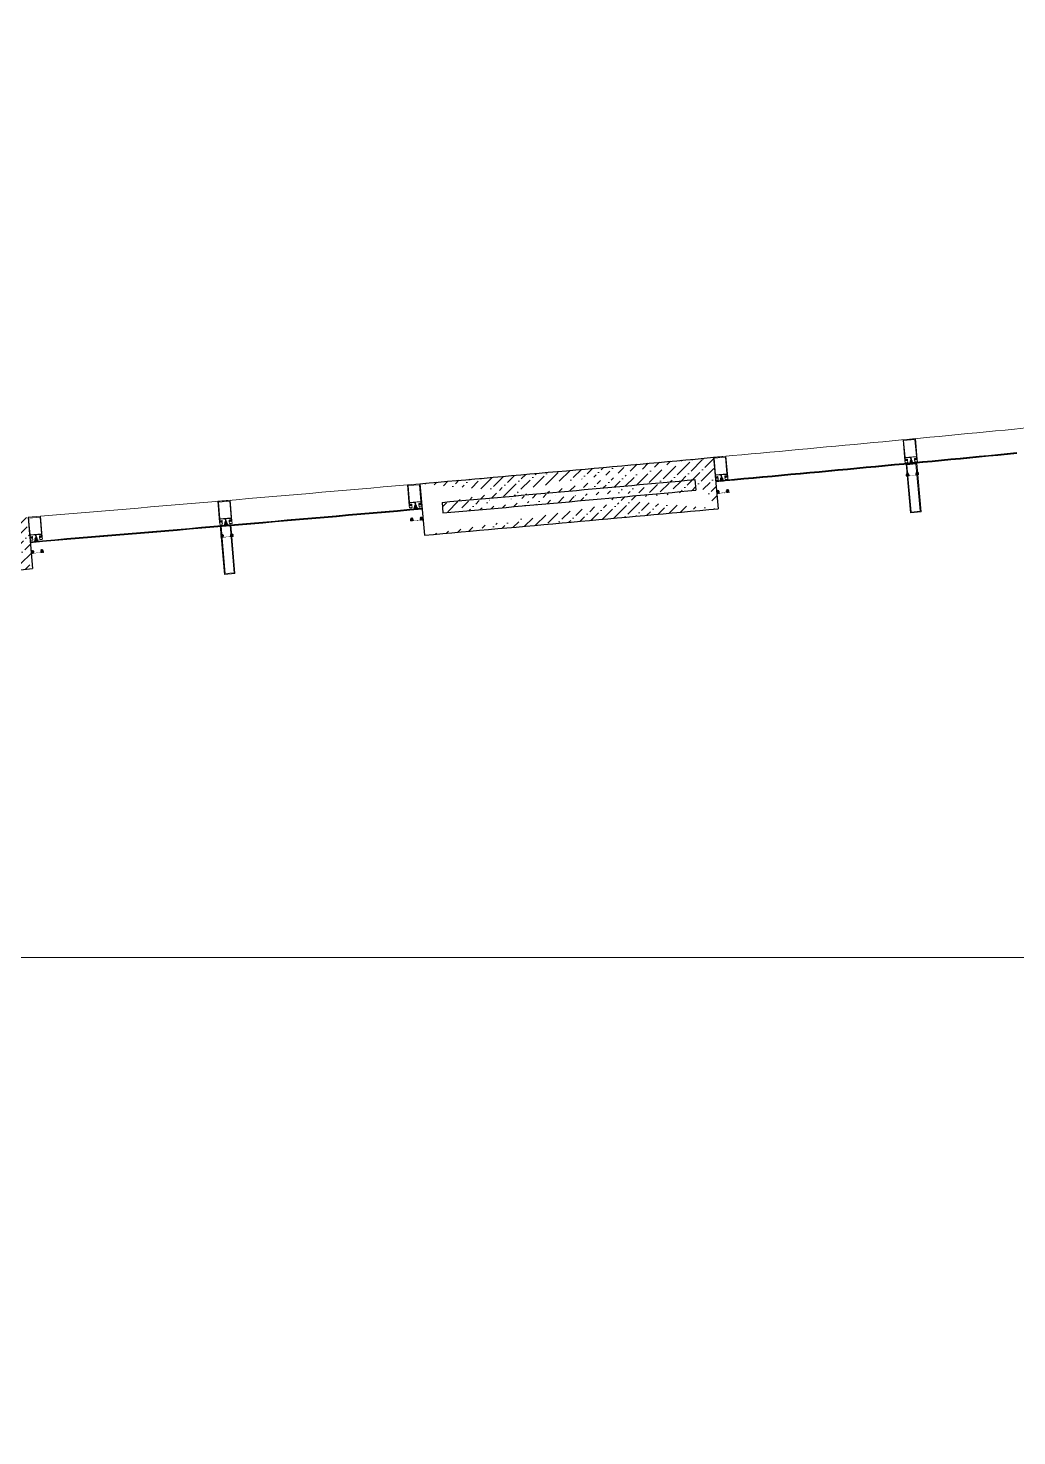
# Model space of a CAD drawing. Header units: millimetres. Extents: x 8275 to 147087, y -297470 to -191881.
# Drawn here: x 43174 to 49211, y -230148 to -221554 of the extents above; entities that cross this region are included whole.
import ezdxf

# ---------------------------------------------------------------- set-up
doc = ezdxf.new("R2010")
doc.units = ezdxf.units.MM
doc.header["$LTSCALE"] = 250
doc.header["$MEASUREMENT"] = 0
for name, color, linetype, lineweight in [('hatch', 9, 'Continuous', 0), ('text', 7, 'Continuous', 9), ('wall', 1, 'Continuous', 30), ('win', 4, 'Continuous', 20)]:
    doc.layers.add(name, color=color, linetype=linetype, lineweight=lineweight)
pattern_1 = [(45, (-2190690.936, -138326.664), (23.2019413, 85.0737846), [109.375, -21.875, 0, -21.875])]

msp = doc.modelspace()

# ---------------------------------------------------------------- hatches: boundary and pattern name
at = {"layer": 'hatch'}
h = msp.add_hatch(dxfattribs=at)
h.set_pattern_fill('ANSI36', color=256, scale=350, style=0)
h.set_pattern_definition(pattern_1)
edge = h.paths.add_edge_path()
edge.add_line((47245.3, -224310.2), (47251.2, -224374.9))
edge.add_line((45701.2, -224449.2), (45706.9, -224513.9))
edge.add_line((47358.5, -224174.3), (47387, -224488))
edge.add_line((45565.7, -224335.6), (45593.4, -224649.4))
edge.add_arc((4949, 236974.7), 463095, 275.031712, 275.254414)
edge.add_arc((4949, 236974.7), 463220, 275.047173, 275.238934)
edge.add_arc((4949, 236974.7), 463285, 275.047171, 275.238926)
edge.add_arc((4949, 236974.7), 463410, 275.031712, 275.254365)
h = msp.add_hatch(dxfattribs=at)
h.set_pattern_fill('ANSI36', color=256, scale=350, style=0)
h.set_pattern_definition(pattern_1)
edge = h.paths.add_edge_path()
edge.add_arc((4949, 236974.7), 463095, 274.5192, 274.734774)
edge.add_line((43060.2, -224674.8), (43065.6, -224739.6))
edge.add_line((43174.5, -224539.9), (43200.5, -224853.9))
edge.add_line((41377.8, -224683.7), (41386.7, -224998.6))
edge.add_line((41506.1, -224800.5), (41508, -224865.5))
edge.add_arc((4949, 236974.7), 463220, 274.526463, 274.719312)
edge.add_arc((41344.4, -223499.2), 1185, 271.61555, 274.51923)
edge.add_arc((41344.4, -223499.2), 1500, 271.61555, 274.51923)
edge.add_arc((4949, 236974.7), 463285, 274.526054, 274.719314)
edge.add_arc((4949, 236974.7), 463410, 274.5192, 274.734774)
at = {"layer": 'win', "extrusion": (0.000244291, -0.002678, 0.999996)}
h = msp.add_hatch(dxfattribs=at)
h.set_pattern_fill('AR-HBONE', color=256, scale=0.411184, angle=185.21276, style=0)
h.set_pattern_definition([(230.2127637, (200853.6907, -157477.0107), (0.211328235, -2.316389203), [4.934210527, -1.64473684]), (320.2127637, (200852.6382, -157478.2745), (0.211328235, -2.316389203), [4.934210527, -1.64473684])])
h.paths.add_polyline_path([(48540.4, -224274.1), (48540.6, -224276.2), (48546, -224275.7), (48545.8, -224273.6)], flags=16)
h.paths.add_polyline_path([(48604.4, -224268.3), (48604.6, -224270.3), (48599.1, -224270.8), (48599, -224268.8)], flags=16)
edge = h.paths.add_edge_path()
edge.add_arc((48551.9, -224287.4), 0.685, -174.78724, 5.21276, ccw=False)
edge.add_arc((48550.5, -224287.5), 0.685, -174.78724, 5.21276, ccw=False)
edge.add_arc((48549.2, -224287.6), 0.685, -174.78724, 5.21276, ccw=False)
edge.add_arc((48547.8, -224287.8), 0.685, -174.78724, 5.21276, ccw=False)
edge.add_arc((48546.4, -224287.9), 0.685, -174.78724, 5.21276, ccw=False)
edge.add_arc((48545.1, -224288), 0.685, -174.78724, 5.21276, ccw=False)
edge.add_arc((48543.7, -224288.1), 0.685, -174.78724, 5.21276, ccw=False)
edge.add_arc((48542.4, -224288.3), 0.685, -174.78724, 5.21276, ccw=False)
edge.add_arc((48541, -224288.4), 0.685, -174.78724, 5.21276, ccw=False)
edge.add_arc((48539.6, -224288.5), 0.685, -174.78724, 5.21276, ccw=False)
edge.add_arc((48538.3, -224288.6), 0.685, -174.78724, 5.21276, ccw=False)
edge.add_arc((48536.9, -224288.8), 0.685, -174.78724, 5.21276, ccw=False)
edge.add_line((48536.2, -224288.8), (48535.1, -224276.7))
edge.add_line((48535.1, -224276.7), (48538.9, -224276.3))
edge.add_line((48538.9, -224276.3), (48538.7, -224274.3))
edge.add_line((48538.7, -224274.3), (48537, -224274.4))
edge.add_line((48537, -224274.4), (48538.3, -224270.9))
edge.add_line((48538.3, -224270.9), (48547.2, -224270.1))
edge.add_line((48547.2, -224270.1), (48549.2, -224273.3))
edge.add_line((48549.2, -224273.3), (48547.5, -224273.5))
edge.add_line((48547.5, -224273.5), (48547.7, -224275.5))
edge.add_line((48547.7, -224275.5), (48551.5, -224275.2))
edge.add_line((48551.5, -224275.2), (48552.6, -224287.3))
edge.add_arc((48595.5, -224283.3), 0.685, 185.21276, 365.21276)
edge.add_arc((48596.8, -224283.2), 0.685, 185.21276, 365.21276)
edge.add_arc((48598.2, -224283.1), 0.685, 185.21276, 365.21276)
edge.add_arc((48599.6, -224283), 0.685, 185.21276, 365.21276)
edge.add_arc((48600.9, -224282.8), 0.685, 185.21276, 365.21276)
edge.add_arc((48602.3, -224282.7), 0.685, 185.21276, 365.21276)
edge.add_arc((48603.7, -224282.6), 0.685, 185.21276, 365.21276)
edge.add_arc((48605, -224282.5), 0.685, 185.21276, 365.21276)
edge.add_arc((48606.4, -224282.3), 0.685, 185.21276, 365.21276)
edge.add_arc((48607.8, -224282.2), 0.685, 185.21276, 365.21276)
edge.add_arc((48609.1, -224282.1), 0.685, 185.21276, 365.21276)
edge.add_arc((48610.5, -224282), 0.685, 185.21276, 365.21276)
edge.add_line((48611.2, -224281.9), (48610.1, -224269.8))
edge.add_line((48610.1, -224269.8), (48606.2, -224270.2))
edge.add_line((48606.2, -224270.2), (48606.1, -224268.1))
edge.add_line((48606.1, -224268.1), (48607.8, -224268))
edge.add_line((48607.8, -224268), (48605.9, -224264.7))
edge.add_line((48605.9, -224264.7), (48597, -224265.5))
edge.add_line((48597, -224265.5), (48595.5, -224269.1))
edge.add_line((48595.5, -224269.1), (48597.3, -224268.9))
edge.add_line((48597.3, -224268.9), (48597.5, -224271))
edge.add_line((48597.5, -224271), (48593.7, -224271.3))
edge.add_line((48593.7, -224271.3), (48594.8, -224283.4))
h = msp.add_hatch(dxfattribs=at)
h.set_pattern_fill('AR-HBONE', color=256, scale=0.411184, angle=185.21276, style=0)
h.set_pattern_definition([(230.2127637, (199696.3249, -157584.0124), (0.211328235, -2.316389203), [4.934210527, -1.64473684]), (320.2127637, (199695.2724, -157585.2763), (0.211328235, -2.316389203), [4.934210527, -1.64473684])])
h.paths.add_polyline_path([(47383, -224381.1), (47383.2, -224383.2), (47388.7, -224382.7), (47388.5, -224380.6)], flags=16)
h.paths.add_polyline_path([(47447.1, -224375.3), (47447.2, -224377.3), (47441.8, -224377.8), (47441.6, -224375.8)], flags=16)
edge = h.paths.add_edge_path()
edge.add_arc((47394.5, -224394.4), 0.685, -174.78724, 5.21276, ccw=False)
edge.add_arc((47393.2, -224394.5), 0.685, -174.78724, 5.21276, ccw=False)
edge.add_arc((47391.8, -224394.6), 0.685, -174.78724, 5.21276, ccw=False)
edge.add_arc((47390.4, -224394.8), 0.685, -174.78724, 5.21276, ccw=False)
edge.add_arc((47389.1, -224394.9), 0.685, -174.78724, 5.21276, ccw=False)
edge.add_arc((47387.7, -224395), 0.685, -174.78724, 5.21276, ccw=False)
edge.add_arc((47386.4, -224395.1), 0.685, -174.78724, 5.21276, ccw=False)
edge.add_arc((47385, -224395.3), 0.685, -174.78724, 5.21276, ccw=False)
edge.add_arc((47383.6, -224395.4), 0.685, -174.78724, 5.21276, ccw=False)
edge.add_arc((47382.3, -224395.5), 0.685, -174.78724, 5.21276, ccw=False)
edge.add_arc((47380.9, -224395.6), 0.685, -174.78724, 5.21276, ccw=False)
edge.add_arc((47379.5, -224395.8), 0.685, -174.78724, 5.21276, ccw=False)
edge.add_line((47378.8, -224395.8), (47377.7, -224383.7))
edge.add_line((47377.7, -224383.7), (47381.6, -224383.3))
edge.add_line((47381.6, -224383.3), (47381.4, -224381.3))
edge.add_line((47381.4, -224381.3), (47379.6, -224381.4))
edge.add_line((47379.6, -224381.4), (47380.9, -224377.9))
edge.add_line((47380.9, -224377.9), (47389.8, -224377.1))
edge.add_line((47389.8, -224377.1), (47391.9, -224380.3))
edge.add_line((47391.9, -224380.3), (47390.1, -224380.5))
edge.add_line((47390.1, -224380.5), (47390.3, -224382.5))
edge.add_line((47390.3, -224382.5), (47394.1, -224382.2))
edge.add_line((47394.1, -224382.2), (47395.2, -224394.3))
edge.add_arc((47438.1, -224390.3), 0.685, 185.21276, 365.21276)
edge.add_arc((47439.5, -224390.2), 0.685, 185.21276, 365.21276)
edge.add_arc((47440.8, -224390.1), 0.685, 185.21276, 365.21276)
edge.add_arc((47442.2, -224390), 0.685, 185.21276, 365.21276)
edge.add_arc((47443.6, -224389.8), 0.685, 185.21276, 365.21276)
edge.add_arc((47444.9, -224389.7), 0.685, 185.21276, 365.21276)
edge.add_arc((47446.3, -224389.6), 0.685, 185.21276, 365.21276)
edge.add_arc((47447.7, -224389.5), 0.685, 185.21276, 365.21276)
edge.add_arc((47449, -224389.3), 0.685, 185.21276, 365.21276)
edge.add_arc((47450.4, -224389.2), 0.685, 185.21276, 365.21276)
edge.add_arc((47451.8, -224389.1), 0.685, 185.21276, 365.21276)
edge.add_arc((47453.1, -224389), 0.685, 185.21276, 365.21276)
edge.add_line((47453.8, -224388.9), (47452.7, -224376.8))
edge.add_line((47452.7, -224376.8), (47448.9, -224377.2))
edge.add_line((47448.9, -224377.2), (47448.7, -224375.1))
edge.add_line((47448.7, -224375.1), (47450.5, -224375))
edge.add_line((47450.5, -224375), (47448.5, -224371.7))
edge.add_line((47448.5, -224371.7), (47439.6, -224372.5))
edge.add_line((47439.6, -224372.5), (47438.2, -224376.1))
edge.add_line((47438.2, -224376.1), (47440, -224375.9))
edge.add_line((47440, -224375.9), (47440.1, -224378))
edge.add_line((47440.1, -224378), (47436.3, -224378.3))
edge.add_line((47436.3, -224378.3), (47437.4, -224390.4))
at = {"layer": 'win', "extrusion": (0.000222306, -0.00268, 0.999996)}
h = msp.add_hatch(dxfattribs=at)
h.set_pattern_fill('AR-HBONE', color=256, scale=0.411184, angle=184.74251, style=0)
h.set_pattern_definition([(229.7425117, (198369.8361, -159004.1376), (0.192309692, -2.31804563), [4.934210527, -1.64473684]), (319.7425117, (198368.7732, -159005.3928), (0.192309692, -2.31804563), [4.934210527, -1.64473684])])
h.paths.add_polyline_path([(45513.4, -224548.9), (45513.6, -224551), (45519.1, -224550.5), (45518.9, -224548.5)], flags=16)
h.paths.add_polyline_path([(45577.5, -224543.6), (45577.7, -224545.6), (45572.2, -224546.1), (45572, -224544)], flags=16)
edge = h.paths.add_edge_path()
edge.add_arc((45524.8, -224562.3), 0.685, -175.25749, 4.74251, ccw=False)
edge.add_arc((45523.5, -224562.4), 0.685, -175.25749, 4.74251, ccw=False)
edge.add_arc((45522.1, -224562.5), 0.685, -175.25749, 4.74251, ccw=False)
edge.add_arc((45520.7, -224562.6), 0.685, -175.25749, 4.74251, ccw=False)
edge.add_arc((45519.4, -224562.7), 0.685, -175.25749, 4.74251, ccw=False)
edge.add_arc((45518, -224562.8), 0.685, -175.25749, 4.74251, ccw=False)
edge.add_arc((45516.6, -224563), 0.685, -175.25749, 4.74251, ccw=False)
edge.add_arc((45515.3, -224563.1), 0.685, -175.25749, 4.74251, ccw=False)
edge.add_arc((45513.9, -224563.2), 0.685, -175.25749, 4.74251, ccw=False)
edge.add_arc((45512.6, -224563.3), 0.685, -175.25749, 4.74251, ccw=False)
edge.add_arc((45511.2, -224563.4), 0.685, -175.25749, 4.74251, ccw=False)
edge.add_arc((45509.8, -224563.5), 0.685, -175.25749, 4.74251, ccw=False)
edge.add_line((45509.1, -224563.6), (45508.1, -224551.4))
edge.add_line((45508.1, -224551.4), (45512, -224551.1))
edge.add_line((45512, -224551.1), (45511.8, -224549))
edge.add_line((45511.8, -224549), (45510, -224549.2))
edge.add_line((45510, -224549.2), (45511.4, -224545.6))
edge.add_line((45511.4, -224545.6), (45520.3, -224544.9))
edge.add_line((45520.3, -224544.9), (45522.3, -224548.2))
edge.add_line((45522.3, -224548.2), (45520.5, -224548.3))
edge.add_line((45520.5, -224548.3), (45520.7, -224550.4))
edge.add_line((45520.7, -224550.4), (45524.5, -224550))
edge.add_line((45524.5, -224550), (45525.5, -224562.2))
edge.add_arc((45568.4, -224558.6), 0.685, 184.74251, 364.74251)
edge.add_arc((45569.8, -224558.5), 0.685, 184.74251, 364.74251)
edge.add_arc((45571.2, -224558.3), 0.685, 184.74251, 364.74251)
edge.add_arc((45572.5, -224558.2), 0.685, 184.74251, 364.74251)
edge.add_arc((45573.9, -224558.1), 0.685, 184.74251, 364.74251)
edge.add_arc((45575.3, -224558), 0.685, 184.74251, 364.74251)
edge.add_arc((45576.6, -224557.9), 0.685, 184.74251, 364.74251)
edge.add_arc((45578, -224557.8), 0.685, 184.74251, 364.74251)
edge.add_arc((45579.4, -224557.7), 0.685, 184.74251, 364.74251)
edge.add_arc((45580.7, -224557.6), 0.685, 184.74251, 364.74251)
edge.add_arc((45582.1, -224557.4), 0.685, 184.74251, 364.74251)
edge.add_arc((45583.5, -224557.3), 0.685, 184.74251, 364.74251)
edge.add_line((45584.1, -224557.3), (45583.1, -224545.2))
edge.add_line((45583.1, -224545.2), (45579.3, -224545.5))
edge.add_line((45579.3, -224545.5), (45579.2, -224543.5))
edge.add_line((45579.2, -224543.5), (45580.9, -224543.3))
edge.add_line((45580.9, -224543.3), (45579, -224540))
edge.add_line((45579, -224540), (45570.1, -224540.8))
edge.add_line((45570.1, -224540.8), (45568.6, -224544.3))
edge.add_line((45568.6, -224544.3), (45570.4, -224544.2))
edge.add_line((45570.4, -224544.2), (45570.6, -224546.2))
edge.add_line((45570.6, -224546.2), (45566.8, -224546.5))
edge.add_line((45566.8, -224546.5), (45567.8, -224558.6))
h = msp.add_hatch(dxfattribs=at)
h.set_pattern_fill('AR-HBONE', color=256, scale=0.411184, angle=184.74251, style=0)
h.set_pattern_definition([(229.7425117, (197211.883, -159104.7218), (0.192309692, -2.31804563), [4.934210527, -1.64473684]), (319.7425117, (197210.8202, -159105.977), (0.192309692, -2.31804563), [4.934210527, -1.64473684])])
h.paths.add_polyline_path([(44355.5, -224649.5), (44355.6, -224651.5), (44361.1, -224651.1), (44360.9, -224649)], flags=16)
h.paths.add_polyline_path([(44419.6, -224644.2), (44419.7, -224646.2), (44414.3, -224646.7), (44414.1, -224644.6)], flags=16)
edge = h.paths.add_edge_path()
edge.add_arc((44366.9, -224662.9), 0.685, -175.25749, 4.74251, ccw=False)
edge.add_arc((44365.5, -224663), 0.685, -175.25749, 4.74251, ccw=False)
edge.add_arc((44364.2, -224663.1), 0.685, -175.25749, 4.74251, ccw=False)
edge.add_arc((44362.8, -224663.2), 0.685, -175.25749, 4.74251, ccw=False)
edge.add_arc((44361.4, -224663.3), 0.685, -175.25749, 4.74251, ccw=False)
edge.add_arc((44360.1, -224663.4), 0.685, -175.25749, 4.74251, ccw=False)
edge.add_arc((44358.7, -224663.5), 0.685, -175.25749, 4.74251, ccw=False)
edge.add_arc((44357.3, -224663.6), 0.685, -175.25749, 4.74251, ccw=False)
edge.add_arc((44356, -224663.8), 0.685, -175.25749, 4.74251, ccw=False)
edge.add_arc((44354.6, -224663.9), 0.685, -175.25749, 4.74251, ccw=False)
edge.add_arc((44353.2, -224664), 0.685, -175.25749, 4.74251, ccw=False)
edge.add_arc((44351.9, -224664.1), 0.685, -175.25749, 4.74251, ccw=False)
edge.add_line((44351.2, -224664.2), (44350.2, -224652))
edge.add_line((44350.2, -224652), (44354, -224651.7))
edge.add_line((44354, -224651.7), (44353.8, -224649.6))
edge.add_line((44353.8, -224649.6), (44352.1, -224649.8))
edge.add_line((44352.1, -224649.8), (44353.4, -224646.2))
edge.add_line((44353.4, -224646.2), (44362.3, -224645.5))
edge.add_line((44362.3, -224645.5), (44364.3, -224648.8))
edge.add_line((44364.3, -224648.8), (44362.6, -224648.9))
edge.add_line((44362.6, -224648.9), (44362.7, -224651))
edge.add_line((44362.7, -224651), (44366.6, -224650.6))
edge.add_line((44366.6, -224650.6), (44367.6, -224662.8))
edge.add_arc((44410.5, -224659.2), 0.685, 184.74251, 364.74251)
edge.add_arc((44411.9, -224659), 0.685, 184.74251, 364.74251)
edge.add_arc((44413.2, -224658.9), 0.685, 184.74251, 364.74251)
edge.add_arc((44414.6, -224658.8), 0.685, 184.74251, 364.74251)
edge.add_arc((44415.9, -224658.7), 0.685, 184.74251, 364.74251)
edge.add_arc((44417.3, -224658.6), 0.685, 184.74251, 364.74251)
edge.add_arc((44418.7, -224658.5), 0.685, 184.74251, 364.74251)
edge.add_arc((44420, -224658.4), 0.685, 184.74251, 364.74251)
edge.add_arc((44421.4, -224658.2), 0.685, 184.74251, 364.74251)
edge.add_arc((44422.8, -224658.1), 0.685, 184.74251, 364.74251)
edge.add_arc((44424.1, -224658), 0.685, 184.74251, 364.74251)
edge.add_arc((44425.5, -224657.9), 0.685, 184.74251, 364.74251)
edge.add_line((44426.2, -224657.9), (44425.2, -224645.8))
edge.add_line((44425.2, -224645.8), (44421.4, -224646.1))
edge.add_line((44421.4, -224646.1), (44421.2, -224644))
edge.add_line((44421.2, -224644), (44423, -224643.9))
edge.add_line((44423, -224643.9), (44421, -224640.6))
edge.add_line((44421, -224640.6), (44412.1, -224641.4))
edge.add_line((44412.1, -224641.4), (44410.7, -224644.9))
edge.add_line((44410.7, -224644.9), (44412.5, -224644.8))
edge.add_line((44412.5, -224644.8), (44412.6, -224646.8))
edge.add_line((44412.6, -224646.8), (44408.8, -224647.1))
edge.add_line((44408.8, -224647.1), (44409.8, -224659.2))
h = msp.add_hatch(dxfattribs=at)
h.set_pattern_fill('AR-HBONE', color=256, scale=0.411184, angle=184.74251, style=0)
h.set_pattern_definition([(229.7425117, (196053.6653, -159202.2077), (0.192309692, -2.31804563), [4.934210527, -1.64473684]), (319.7425117, (196052.6024, -159203.4629), (0.192309692, -2.31804563), [4.934210527, -1.64473684])])
h.paths.add_polyline_path([(43197.3, -224747), (43197.4, -224749), (43202.9, -224748.6), (43202.7, -224746.5)], flags=16)
h.paths.add_polyline_path([(43261.3, -224741.7), (43261.5, -224743.7), (43256, -224744.2), (43255.9, -224742.1)], flags=16)
edge = h.paths.add_edge_path()
edge.add_arc((43208.7, -224760.3), 0.685, -175.25749, 4.74251, ccw=False)
edge.add_arc((43207.3, -224760.5), 0.685, -175.25749, 4.74251, ccw=False)
edge.add_arc((43205.9, -224760.6), 0.685, -175.25749, 4.74251, ccw=False)
edge.add_arc((43204.6, -224760.7), 0.685, -175.25749, 4.74251, ccw=False)
edge.add_arc((43203.2, -224760.8), 0.685, -175.25749, 4.74251, ccw=False)
edge.add_arc((43201.8, -224760.9), 0.685, -175.25749, 4.74251, ccw=False)
edge.add_arc((43200.5, -224761), 0.685, -175.25749, 4.74251, ccw=False)
edge.add_arc((43199.1, -224761.1), 0.685, -175.25749, 4.74251, ccw=False)
edge.add_arc((43197.7, -224761.2), 0.685, -175.25749, 4.74251, ccw=False)
edge.add_arc((43196.4, -224761.4), 0.685, -175.25749, 4.74251, ccw=False)
edge.add_arc((43195, -224761.5), 0.685, -175.25749, 4.74251, ccw=False)
edge.add_arc((43193.6, -224761.6), 0.685, -175.25749, 4.74251, ccw=False)
edge.add_line((43193, -224761.6), (43192, -224749.5))
edge.add_line((43192, -224749.5), (43195.8, -224749.2))
edge.add_line((43195.8, -224749.2), (43195.6, -224747.1))
edge.add_line((43195.6, -224747.1), (43193.8, -224747.3))
edge.add_line((43193.8, -224747.3), (43195.2, -224743.7))
edge.add_line((43195.2, -224743.7), (43204.1, -224743))
edge.add_line((43204.1, -224743), (43206.1, -224746.2))
edge.add_line((43206.1, -224746.2), (43204.4, -224746.4))
edge.add_line((43204.4, -224746.4), (43204.5, -224748.4))
edge.add_line((43204.5, -224748.4), (43208.3, -224748.1))
edge.add_line((43208.3, -224748.1), (43209.4, -224760.3))
edge.add_arc((43252.3, -224756.6), 0.685, 184.74251, 364.74251)
edge.add_arc((43253.6, -224756.5), 0.685, 184.74251, 364.74251)
edge.add_arc((43255, -224756.4), 0.685, 184.74251, 364.74251)
edge.add_arc((43256.4, -224756.3), 0.685, 184.74251, 364.74251)
edge.add_arc((43257.7, -224756.2), 0.685, 184.74251, 364.74251)
edge.add_arc((43259.1, -224756.1), 0.685, 184.74251, 364.74251)
edge.add_arc((43260.5, -224756), 0.685, 184.74251, 364.74251)
edge.add_arc((43261.8, -224755.8), 0.685, 184.74251, 364.74251)
edge.add_arc((43263.2, -224755.7), 0.685, 184.74251, 364.74251)
edge.add_arc((43264.6, -224755.6), 0.685, 184.74251, 364.74251)
edge.add_arc((43265.9, -224755.5), 0.685, 184.74251, 364.74251)
edge.add_arc((43267.3, -224755.4), 0.685, 184.74251, 364.74251)
edge.add_line((43268, -224755.3), (43267, -224743.3))
edge.add_line((43267, -224743.3), (43263.1, -224743.6))
edge.add_line((43263.1, -224743.6), (43263, -224741.5))
edge.add_line((43263, -224741.5), (43264.8, -224741.4))
edge.add_line((43264.8, -224741.4), (43262.8, -224738.1))
edge.add_line((43262.8, -224738.1), (43253.9, -224738.8))
edge.add_line((43253.9, -224738.8), (43252.5, -224742.4))
edge.add_line((43252.5, -224742.4), (43254.2, -224742.2))
edge.add_line((43254.2, -224742.2), (43254.4, -224744.3))
edge.add_line((43254.4, -224744.3), (43250.6, -224744.6))
edge.add_line((43250.6, -224744.6), (43251.6, -224756.7))

# ---------------------------------------------------------------- linework, layer by layer
at = {"layer": 'text', "linetype": 'ByBlock', "ltscale": 100, "elevation": -15927.2}
for points in [[(8274.7, -191880.8), (143047.4, -191880.8), (143047.4, -227228.7), (8274.7, -227228.7)], [(8274.7, -227228.7), (143047.4, -227228.7), (143047.4, -262576.6), (8274.7, -262576.6)]]:
    msp.add_lwpolyline(points, close=True, dxfattribs=at)
at = {"layer": 'wall'}
for p, q in [((47358.5, -224174.3, -27227.9), (47387, -224488, -27227.9)), ((45565.7, -224335.6, -27227.9), (45593.4, -224649.4, -27227.9)), ((47245.3, -224310.2, -27227.9), (47251.2, -224374.9, -27227.9)), ((45701.2, -224449.2, -27227.9), (45706.9, -224513.9, -27227.9)), ((43174.5, -224539.9, -27227.9), (43200.5, -224853.9, -27227.9))]:
    msp.add_line(p, q, dxfattribs=at)
for radius, start, end in [(463095, 275.031712, 275.254414), (463220, 275.047173, 275.238934), (463285, 275.047171, 275.238926), (463410, 275.031712, 275.254365), (463410, 274.5192, 274.734774)]:
    msp.add_arc((4949, 236974.7, -30639.5), radius, start, end, dxfattribs=at)
at = {"layer": 'win', "extrusion": (0.000244291, -0.002678, 0.999996)}
for p, q in [((48555.4, -224206, -27227.9), (48556.9, -224207.3, -27227.9)), ((48557.4, -224212.7, -27227.9), (48556.1, -224214.2, -27227.9)), ((48556.9, -224207.3, -27227.9), (48557.4, -224212.7, -27227.9)), ((48577.2, -224204, -27227.9), (48576, -224205.5, -27227.9)), ((48576, -224205.5, -27227.9), (48576.5, -224211, -27227.9)), ((48576.5, -224211, -27227.9), (48578, -224212.2, -27227.9)), ((47398, -224313, -27227.9), (47399.5, -224314.3, -27227.9)), ((47400, -224319.7, -27227.9), (47398.7, -224321.2, -27227.9)), ((47399.5, -224314.3, -27227.9), (47400, -224319.7, -27227.9)), ((47419.8, -224311.1, -27227.9), (47418.6, -224312.5, -27227.9)), ((47418.6, -224312.5, -27227.9), (47419.1, -224318, -27227.9)), ((47419.1, -224318, -27227.9), (47420.6, -224319.2, -27227.9))]:
    msp.add_line(p, q, dxfattribs=at)
at = {"layer": 'win', "extrusion": (0.000222306, -0.00268, 0.999996)}
for p, q in [((45529, -224481, -27227.9), (45530.5, -224482.2, -27227.9)), ((45530.9, -224487.7, -27227.9), (45529.7, -224489.1, -27227.9)), ((45530.5, -224482.2, -27227.9), (45530.9, -224487.7, -27227.9)), ((45550.8, -224479.1, -27227.9), (45549.6, -224480.6, -27227.9)), ((45549.6, -224480.6, -27227.9), (45550, -224486.1, -27227.9)), ((45550, -224486.1, -27227.9), (45551.5, -224487.3, -27227.9)), ((44371, -224581.5, -27227.9), (44372.5, -224582.8, -27227.9)), ((44373, -224588.3, -27227.9), (44371.7, -224589.7, -27227.9)), ((44372.5, -224582.8, -27227.9), (44373, -224588.3, -27227.9)), ((44392.9, -224579.7, -27227.9), (44391.6, -224581.2, -27227.9)), ((44391.6, -224581.2, -27227.9), (44392.1, -224586.7, -27227.9)), ((44392.1, -224586.7, -27227.9), (44393.6, -224587.9, -27227.9)), ((43212.8, -224679, -27227.9), (43214.3, -224680.3, -27227.9)), ((43214.7, -224685.7, -27227.9), (43213.5, -224687.2, -27227.9)), ((43214.3, -224680.3, -27227.9), (43214.7, -224685.7, -27227.9)), ((43234.7, -224677.2, -27227.9), (43233.4, -224678.7, -27227.9)), ((43233.4, -224678.7, -27227.9), (43233.9, -224684.2, -27227.9)), ((43233.9, -224684.2, -27227.9), (43235.3, -224685.4, -27227.9))]:
    msp.add_line(p, q, dxfattribs=at)
at = {"layer": 'win', "extrusion": (0.000244291, -0.002678, 0.999996), "elevation": -30027.5}
for points in [[(48576.2, -224282.3), (48576.8, -224282.8), (48576.3, -224283.4), (48576.5, -224286.1), (48577.1, -224286.6), (48576.6, -224287.2), (48576.9, -224289.9), (48577.5, -224290.4, 0.960671), (48581, -224290), (48579.8, -224277.4, 0.198912), (48579, -224275.7), (48575.3, -224272.7, -0.198912), (48574.4, -224271), (48573, -224255.3), (48603.3, -224252.5, -0.414214), (48606, -224254.8), (48606.4, -224258.7, -0.414214), (48604.1, -224261.4), (48595.4, -224262.2, 0.414214), (48593.2, -224264.9), (48593.7, -224271.3), (48597.6, -224271), (48597.4, -224268.9), (48595.6, -224269.1), (48595.3, -224265.7), (48607.6, -224264.5), (48607.9, -224268), (48606.1, -224268.1), (48606.3, -224270.2), (48610.1, -224269.8), (48598.4, -224141.6), (48523.4, -224148.5), (48535, -224276.7), (48538.9, -224276.3), (48538.7, -224274.3), (48536.9, -224274.4), (48536.6, -224271), (48548.9, -224269.9), (48549.2, -224273.3), (48547.4, -224273.5), (48547.6, -224275.5), (48551.4, -224275.2), (48550.8, -224268.8, 0.414214), (48548.2, -224266.5), (48539.4, -224267.3, -0.414214), (48536.7, -224265.1), (48536.4, -224261.1, -0.414214), (48538.6, -224258.5), (48568.9, -224255.7), (48570.3, -224271.4, -0.198912), (48569.8, -224273.2), (48566.8, -224276.8, 0.198912), (48566.2, -224278.6), (48567.3, -224291.2, 0.960671), (48570.9, -224291), (48571.4, -224290.4), (48571.1, -224287.7), (48570.6, -224287.2), (48571, -224286.6), (48570.8, -224283.9), (48570.2, -224283.4), (48570.7, -224282.8), (48570.5, -224280), (48569.9, -224279.5), (48572.8, -224276), (48576.4, -224279), (48575.9, -224279.5)], [(47418.8, -224389.3), (47419.4, -224389.8), (47418.9, -224390.4), (47419.1, -224393.1), (47419.7, -224393.6), (47419.2, -224394.2), (47419.5, -224396.9), (47420.1, -224397.4, 0.960671), (47423.6, -224397), (47422.5, -224384.4, 0.198912), (47421.6, -224382.7), (47418, -224379.7, -0.198912), (47417.1, -224378), (47415.6, -224362.3), (47445.9, -224359.6, -0.414214), (47448.6, -224361.8), (47449, -224365.7, -0.414214), (47446.8, -224368.4), (47438, -224369.2, 0.414214), (47435.8, -224371.9), (47436.4, -224378.3), (47440.2, -224378), (47440, -224375.9), (47438.2, -224376.1), (47437.9, -224372.7), (47450.2, -224371.5), (47450.5, -224375), (47448.7, -224375.1), (47448.9, -224377.2), (47452.8, -224376.8), (47441.1, -224248.6), (47366, -224255.5), (47377.7, -224383.7), (47381.5, -224383.3), (47381.3, -224381.3), (47379.5, -224381.4), (47379.2, -224378), (47391.5, -224376.9), (47391.8, -224380.3), (47390.1, -224380.5), (47390.2, -224382.5), (47394.1, -224382.2), (47393.5, -224375.8, 0.414214), (47390.8, -224373.5), (47382.1, -224374.3, -0.414214), (47379.4, -224372.1), (47379, -224368.1, -0.414214), (47381.2, -224365.5), (47411.6, -224362.7), (47413, -224378.4, -0.198912), (47412.4, -224380.2), (47409.4, -224383.8, 0.198912), (47408.8, -224385.7), (47410, -224398.2, 0.960671), (47413.5, -224398), (47414, -224397.4), (47413.8, -224394.7), (47413.2, -224394.2), (47413.7, -224393.6), (47413.4, -224390.9), (47412.8, -224390.4), (47413.3, -224389.8), (47413.1, -224387), (47412.5, -224386.6), (47415.5, -224383), (47419, -224386), (47418.5, -224386.5)]]:
    msp.add_lwpolyline(points, format="xyb", close=True, dxfattribs=at)
for points in [[(48526.6, -224153.7), (48535.9, -224255.9), (48605.5, -224249.6), (48596.2, -224147.4)], [(47369.2, -224260.7), (47378.5, -224362.9), (47448.2, -224356.6), (47438.8, -224254.4)], [(48540.4, -224274.1), (48540.6, -224276.2), (48546, -224275.7), (48545.8, -224273.6)], [(48604.4, -224268.3), (48604.6, -224270.3), (48599.1, -224270.8), (48599, -224268.8)], [(47383, -224381.1), (47383.2, -224383.2), (47388.7, -224382.7), (47388.5, -224380.6)], [(47447.1, -224375.3), (47447.2, -224377.3), (47441.8, -224377.8), (47441.6, -224375.8)]]:
    msp.add_lwpolyline(points, close=True, dxfattribs=at)
at = {"layer": 'win', "extrusion": (0.000244291, -0.002678, 0.999996), "elevation": -30028.9}
for points in [[(48552.6, -224287.3, -1), (48551.2, -224287.5, -1), (48549.9, -224287.6, -1), (48548.5, -224287.7, -1), (48547.1, -224287.8, -1), (48545.8, -224288, -1), (48544.4, -224288.1, -1), (48543, -224288.2, -1), (48541.7, -224288.3, -1), (48540.3, -224288.4, -1), (48538.9, -224288.6, -1), (48537.6, -224288.7, -1), (48536.2, -224288.8), (48535.1, -224276.7), (48538.9, -224276.3), (48538.7, -224274.3), (48537, -224274.4), (48538.3, -224270.9), (48547.2, -224270.1), (48549.2, -224273.3), (48547.4, -224273.5), (48547.6, -224275.5), (48551.5, -224275.2), (48552.6, -224287.3)], [(48594.8, -224283.4, 1), (48596.2, -224283.3, 1), (48597.5, -224283.1, 1), (48598.9, -224283, 1), (48600.2, -224282.9, 1), (48601.6, -224282.8, 1), (48603, -224282.6, 1), (48604.3, -224282.5, 1), (48605.7, -224282.4, 1), (48607.1, -224282.3, 1), (48608.4, -224282.1, 1), (48609.8, -224282, 1), (48611.2, -224281.9), (48610.1, -224269.8), (48606.2, -224270.2), (48606.1, -224268.1), (48607.8, -224268), (48605.9, -224264.7), (48597, -224265.5), (48595.5, -224269.1), (48597.3, -224268.9), (48597.5, -224271), (48593.7, -224271.3), (48594.8, -224283.4)], [(47395.2, -224394.3, -1), (47393.9, -224394.5, -1), (47392.5, -224394.6, -1), (47391.1, -224394.7, -1), (47389.8, -224394.8, -1), (47388.4, -224395, -1), (47387, -224395.1, -1), (47385.7, -224395.2, -1), (47384.3, -224395.3, -1), (47382.9, -224395.5, -1), (47381.6, -224395.6, -1), (47380.2, -224395.7, -1), (47378.8, -224395.8), (47377.7, -224383.7), (47381.5, -224383.3), (47381.3, -224381.3), (47379.6, -224381.4), (47380.9, -224377.9), (47389.8, -224377.1), (47391.9, -224380.3), (47390.1, -224380.5), (47390.2, -224382.5), (47394.1, -224382.2), (47395.2, -224394.3)], [(47437.4, -224390.4, 1), (47438.8, -224390.3, 1), (47440.2, -224390.1, 1), (47441.5, -224390, 1), (47442.9, -224389.9, 1), (47444.2, -224389.8, 1), (47445.6, -224389.6, 1), (47447, -224389.5, 1), (47448.3, -224389.4, 1), (47449.7, -224389.3, 1), (47451.1, -224389.1, 1), (47452.4, -224389, 1), (47453.8, -224388.9), (47452.7, -224376.8), (47448.9, -224377.2), (47448.7, -224375.1), (47450.5, -224375), (47448.5, -224371.7), (47439.6, -224372.5), (47438.2, -224376.1), (47440, -224375.9), (47440.1, -224378), (47436.3, -224378.3), (47437.4, -224390.4)]]:
    msp.add_lwpolyline(points, format="xyb", dxfattribs=at)
at = {"layer": 'win', "elevation": -30641.2}
for points in [[(48626.6, -224508), (48599.3, -224209.2), (48534.6, -224215.1), (48561.8, -224513.9)], [(48621.1, -224503.4), (48594.8, -224214.6), (48540, -224219.6), (48566.3, -224508.4)], [(44437.3, -224884.2), (44412.5, -224585.3), (44347.7, -224590.6), (44372.5, -224889.6)], [(44431.9, -224879.7), (44407.9, -224590.7), (44353.1, -224595.2), (44377.1, -224884.2)]]:
    msp.add_lwpolyline(points, close=True, dxfattribs=at)
at = {"layer": 'win', "extrusion": (0.000222306, -0.00268, 0.999996), "elevation": -30028.1}
for points in [[(45549.1, -224557.4), (45549.7, -224557.9), (45549.2, -224558.5), (45549.5, -224561.2), (45550, -224561.7), (45549.5, -224562.3), (45549.8, -224565), (45550.4, -224565.5, 0.960671), (45553.9, -224565.1), (45552.9, -224552.5, 0.198912), (45552, -224550.8), (45548.4, -224547.8, -0.198912), (45547.5, -224546.1), (45546.2, -224530.4), (45576.5, -224527.9, -0.414214), (45579.2, -224530.1), (45579.5, -224534.1, -0.414214), (45577.3, -224536.7), (45568.5, -224537.5, 0.414214), (45566.3, -224540.1), (45566.8, -224546.5), (45570.6, -224546.2), (45570.5, -224544.2), (45568.7, -224544.3), (45568.4, -224540.9), (45580.7, -224539.9), (45581, -224543.3), (45579.2, -224543.4), (45579.4, -224545.5), (45583.2, -224545.2), (45572.6, -224416.9), (45497.4, -224423.1), (45508.1, -224551.4), (45511.9, -224551.1), (45511.7, -224549), (45510, -224549.2), (45509.7, -224545.8), (45522, -224544.8), (45522.2, -224548.2), (45520.5, -224548.3), (45520.6, -224550.4), (45524.5, -224550.1), (45523.9, -224543.6, 0.414214), (45521.3, -224541.4), (45512.5, -224542.1, -0.414214), (45509.9, -224539.8), (45509.5, -224535.9, -0.414214), (45511.8, -224533.2), (45542.1, -224530.7), (45543.4, -224546.4, -0.198912), (45542.8, -224548.2), (45539.8, -224551.9, 0.198912), (45539.2, -224553.6), (45540.2, -224566.2, 0.960671), (45543.8, -224566.1), (45544.3, -224565.5), (45544.1, -224562.7), (45543.5, -224562.2), (45544, -224561.6), (45543.8, -224558.9), (45543.2, -224558.4), (45543.7, -224557.8), (45543.4, -224555.1), (45542.9, -224554.6), (45545.9, -224551), (45549.4, -224554), (45548.9, -224554.6)], [(44391.2, -224657.9), (44391.8, -224658.4), (44391.3, -224659), (44391.5, -224661.8), (44392.1, -224662.3), (44391.6, -224662.9), (44391.8, -224665.6), (44392.4, -224666.1, 0.960671), (44396, -224665.7), (44394.9, -224653.1, 0.198912), (44394, -224651.4), (44390.4, -224648.4, -0.198912), (44389.6, -224646.7), (44388.3, -224631), (44418.6, -224628.4, -0.414214), (44421.2, -224630.7), (44421.6, -224634.7, -0.414214), (44419.3, -224637.3), (44410.6, -224638, 0.414214), (44408.3, -224640.7), (44408.9, -224647.1), (44412.7, -224646.8), (44412.5, -224644.8), (44410.7, -224644.9), (44410.5, -224641.5), (44422.7, -224640.5), (44423, -224643.9), (44421.3, -224644), (44421.4, -224646.1), (44425.2, -224645.8), (44414.6, -224517.5), (44339.5, -224523.7), (44350.1, -224652), (44353.9, -224651.7), (44353.8, -224649.6), (44352, -224649.8), (44351.7, -224646.4), (44364, -224645.3), (44364.3, -224648.8), (44362.5, -224648.9), (44362.7, -224651), (44366.5, -224650.6), (44366, -224644.2, 0.414214), (44363.3, -224642), (44354.6, -224642.7, -0.414214), (44351.9, -224640.4), (44351.6, -224636.5, -0.414214), (44353.8, -224633.8), (44384.2, -224631.3), (44385.5, -224647, -0.198912), (44384.9, -224648.8), (44381.8, -224652.4, 0.198912), (44381.3, -224654.2), (44382.3, -224666.8, 0.960671), (44385.9, -224666.6), (44386.4, -224666), (44386.1, -224663.3), (44385.5, -224662.8), (44386, -224662.2), (44385.8, -224659.5), (44385.2, -224659), (44385.7, -224658.4), (44385.5, -224655.7), (44384.9, -224655.2), (44387.9, -224651.6), (44391.5, -224654.6), (44391, -224655.2)], [(43233, -224755.4), (43233.6, -224755.9), (43233.1, -224756.5), (43233.3, -224759.3), (43233.9, -224759.8), (43233.4, -224760.3), (43233.6, -224763.1), (43234.2, -224763.6, 0.960671), (43237.7, -224763.1), (43236.7, -224750.6, 0.198912), (43235.8, -224748.9), (43232.2, -224745.8, -0.198912), (43231.3, -224744.2), (43230, -224728.4), (43260.4, -224725.9, -0.414214), (43263, -224728.2), (43263.4, -224732.1, -0.414214), (43261.1, -224734.8), (43252.4, -224735.5, 0.414214), (43250.1, -224738.2), (43250.6, -224744.6), (43254.5, -224744.3), (43254.3, -224742.2), (43252.5, -224742.4), (43252.2, -224739), (43264.5, -224738), (43264.8, -224741.4), (43263, -224741.5), (43263.2, -224743.6), (43267, -224743.3), (43256.4, -224615), (43181.3, -224621.2), (43191.9, -224749.5), (43195.7, -224749.2), (43195.6, -224747.1), (43193.8, -224747.3), (43193.5, -224743.8), (43205.8, -224742.8), (43206.1, -224746.2), (43204.3, -224746.4), (43204.5, -224748.4), (43208.3, -224748.1), (43207.8, -224741.7, 0.414214), (43205.1, -224739.4), (43196.4, -224740.2, -0.414214), (43193.7, -224737.9), (43193.4, -224734, -0.414214), (43195.6, -224731.3), (43225.9, -224728.8), (43227.2, -224744.5, -0.198912), (43226.7, -224746.3), (43223.6, -224749.9, 0.198912), (43223, -224751.7), (43224.1, -224764.3, 0.960671), (43227.6, -224764.1), (43228.1, -224763.5), (43227.9, -224760.8), (43227.3, -224760.3), (43227.8, -224759.7), (43227.6, -224757), (43227, -224756.5), (43227.5, -224755.9), (43227.3, -224753.2), (43226.7, -224752.6), (43229.7, -224749.1), (43233.2, -224752.1), (43232.7, -224752.7)]]:
    msp.add_lwpolyline(points, format="xyb", close=True, dxfattribs=at)
for points in [[(45500.6, -224428.4), (45509.1, -224530.7), (45578.8, -224524.9), (45570.3, -224422.6)], [(44342.7, -224529), (44351.2, -224631.3), (44420.8, -224625.5), (44412.3, -224523.2)], [(43184.4, -224626.5), (43192.9, -224728.8), (43262.6, -224723), (43254.1, -224620.7)], [(45513.4, -224548.9), (45513.6, -224551), (45519.1, -224550.5), (45518.9, -224548.5)], [(45577.5, -224543.6), (45577.7, -224545.6), (45572.2, -224546.1), (45572, -224544)], [(44355.5, -224649.5), (44355.6, -224651.5), (44361.1, -224651.1), (44360.9, -224649)], [(44419.6, -224644.2), (44419.7, -224646.2), (44414.3, -224646.7), (44414.1, -224644.6)], [(43197.3, -224747), (43197.4, -224749), (43202.9, -224748.6), (43202.7, -224746.5)], [(43261.3, -224741.7), (43261.5, -224743.7), (43256, -224744.2), (43255.9, -224742.1)]]:
    msp.add_lwpolyline(points, close=True, dxfattribs=at)
at = {"layer": 'win', "extrusion": (0.000222306, -0.00268, 0.999996), "elevation": -30029.4}
for points in [[(45567.8, -224558.6, 1), (45569.1, -224558.5, 1), (45570.5, -224558.4, 1), (45571.9, -224558.3, 1), (45573.2, -224558.2, 1), (45574.6, -224558.1, 1), (45576, -224557.9, 1), (45577.3, -224557.8, 1), (45578.7, -224557.7, 1), (45580, -224557.6, 1), (45581.4, -224557.5, 1), (45582.8, -224557.4, 1), (45584.1, -224557.3), (45583.1, -224545.2), (45579.3, -224545.5), (45579.2, -224543.5), (45580.9, -224543.3), (45579, -224540), (45570.1, -224540.8), (45568.6, -224544.3), (45570.4, -224544.2), (45570.6, -224546.2), (45566.8, -224546.5), (45567.8, -224558.6)], [(45525.5, -224562.2, -1), (45524.2, -224562.3, -1), (45522.8, -224562.4, -1), (45521.4, -224562.6, -1), (45520.1, -224562.7, -1), (45518.7, -224562.8, -1), (45517.3, -224562.9, -1), (45516, -224563, -1), (45514.6, -224563.1, -1), (45513.2, -224563.2, -1), (45511.9, -224563.3, -1), (45510.5, -224563.5, -1), (45509.1, -224563.6), (45508.1, -224551.4), (45511.9, -224551.1), (45511.7, -224549), (45510, -224549.2), (45511.4, -224545.6), (45520.3, -224544.9), (45522.3, -224548.2), (45520.5, -224548.3), (45520.6, -224550.4), (45524.5, -224550), (45525.5, -224562.2)], [(44367.6, -224662.8, -1), (44366.2, -224662.9, -1), (44364.8, -224663, -1), (44363.5, -224663.1, -1), (44362.1, -224663.3, -1), (44360.7, -224663.4, -1), (44359.4, -224663.5, -1), (44358, -224663.6, -1), (44356.6, -224663.7, -1), (44355.3, -224663.8, -1), (44353.9, -224663.9, -1), (44352.5, -224664, -1), (44351.2, -224664.2), (44350.2, -224652), (44353.9, -224651.7), (44353.8, -224649.6), (44352.1, -224649.8), (44353.4, -224646.2), (44362.3, -224645.5), (44364.3, -224648.8), (44362.5, -224648.9), (44362.7, -224651), (44366.6, -224650.6), (44367.6, -224662.8)], [(44409.8, -224659.2, 1), (44411.2, -224659.1, 1), (44412.5, -224659, 1), (44413.9, -224658.9, 1), (44415.3, -224658.8, 1), (44416.6, -224658.6, 1), (44418, -224658.5, 1), (44419.4, -224658.4, 1), (44420.7, -224658.3, 1), (44422.1, -224658.2, 1), (44423.5, -224658.1, 1), (44424.8, -224658, 1), (44426.2, -224657.9), (44425.2, -224645.8), (44421.4, -224646.1), (44421.2, -224644), (44423, -224643.9), (44421, -224640.6), (44412.1, -224641.4), (44410.7, -224644.9), (44412.5, -224644.8), (44412.6, -224646.8), (44408.8, -224647.1), (44409.8, -224659.2)], [(43209.4, -224760.3, -1), (43208, -224760.4, -1), (43206.6, -224760.5, -1), (43205.3, -224760.6, -1), (43203.9, -224760.7, -1), (43202.5, -224760.9, -1), (43201.2, -224761, -1), (43199.8, -224761.1, -1), (43198.4, -224761.2, -1), (43197.1, -224761.3, -1), (43195.7, -224761.4, -1), (43194.3, -224761.5, -1), (43193, -224761.6), (43192, -224749.5), (43195.7, -224749.2), (43195.6, -224747.1), (43193.8, -224747.3), (43195.2, -224743.7), (43204.1, -224743), (43206.1, -224746.2), (43204.3, -224746.4), (43204.5, -224748.4), (43208.3, -224748.1), (43209.4, -224760.3)], [(43251.6, -224756.7, 1), (43253, -224756.6, 1), (43254.3, -224756.5, 1), (43255.7, -224756.4, 1), (43257, -224756.2, 1), (43258.4, -224756.1, 1), (43259.8, -224756, 1), (43261.1, -224755.9, 1), (43262.5, -224755.8, 1), (43263.9, -224755.7, 1), (43265.2, -224755.6, 1), (43266.6, -224755.5, 1), (43268, -224755.3), (43267, -224743.3), (43263.1, -224743.6), (43263, -224741.5), (43264.8, -224741.4), (43262.8, -224738.1), (43253.9, -224738.8), (43252.5, -224742.4), (43254.2, -224742.2), (43254.4, -224744.3), (43250.6, -224744.6), (43251.6, -224756.7)]]:
    msp.add_lwpolyline(points, format="xyb", dxfattribs=at)
at = {"layer": 'win'}
for centre, radius, start, end in [((45072.6, -184941.2, -30639.5), 39278, 276.02578, 276.83498), ((20479.5, 72198.4, -30639.5), 297589.4, 275.182158, 275.537461), ((20479.5, 72198.4, -30639.5), 297733.4, 275.182158, 275.537461), ((20479.5, 72198.4, -30639.5), 297734.4, 275.182158, 275.537461), ((20479.5, 72198.4, -30639.5), 297735.4, 275.182158, 275.537461), ((20479.5, 72198.4, -30639.5), 297736.4, 275.182158, 275.537461), ((20479.5, 72198.4, -30639.5), 297737.4, 275.182158, 275.537461), ((20479.5, 72198.4, -30639.5), 297738.4, 275.182158, 275.537461), ((20479.5, 72198.4, -30639.5), 297739.4, 275.182158, 275.537461), ((4949, 236974.7, -30639.5), 463095, 274.734774, 275.031712), ((4949, 236974.7, -30639.5), 463245, 274.734774, 275.031712), ((4949, 236974.7, -30639.5), 463246, 274.734774, 275.031712), ((4949, 236974.7, -30639.5), 463247, 274.734774, 275.031712), ((4949, 236974.7, -30639.5), 463248, 274.734774, 275.031712), ((4949, 236974.7, -30639.5), 463249, 274.734774, 275.031712), ((4949, 236974.7, -30639.5), 463250, 274.734774, 275.031712), ((4949, 236974.7, -30639.5), 463251, 274.734774, 275.031712)]:
    msp.add_arc(centre, radius, start, end, dxfattribs=at)
at = {"layer": 'win', "extrusion": (0.000244291, -0.002678, 0.999996)}
for centre, radius, start, end in [((48579.5, -224349.2, -30028.9), 56, 83.92697, 106.49856), ((48579.8, -224351.9, -30028.9), 59.5, 85.5852, 104.84032), ((48569.7, -224314.8, -30028.9), 23.7, 95.79543, 102.44463), ((48568.4, -224303.5, -30028.9), 11.8, 94.48238, 108.1341), ((48569.9, -224310.7, -30028.9), 18.7, 96.67475, 105.97411), ((48579.8, -224352.7, -30028.9), 61, 86.16171, 104.26382), ((48574.7, -224330, -30028.9), 38.2, 100.01894, 105.04468), ((48597.4, -224545.1, -30028.9), 254.6, 94.4023, 96.02323), ((48581.4, -224370.2, -30028.9), 79.4, 92.77858, 97.64695), ((48579.8, -224352.3, -30028.9), 62, 92.22452, 98.20101), ((48577.2, -224324, -30028.9), 34.1, 90.59993, 99.8256), ((48581.1, -224318.6, -30028.9), 27.3, 84.24193, 91.24253), ((48581.9, -224312.6, -30028.9), 21.7, 84.83949, 92.77075), ((48581.9, -224305.6, -30028.9), 15.6, 83.07558, 93.20915), ((48582, -224299.8, -30028.9), 9.46, 79.33763, 96.49157), ((47422.1, -224456.2, -30028.9), 56, 83.92697, 106.49856), ((47422.4, -224458.9, -30028.9), 59.5, 85.5852, 104.84032), ((47412.4, -224421.8, -30028.9), 23.7, 95.79543, 102.44463), ((47411, -224410.5, -30028.9), 11.8, 94.48238, 108.1341), ((47412.5, -224417.7, -30028.9), 18.7, 96.67475, 105.97411), ((47417.3, -224437, -30028.9), 38.2, 100.01894, 105.04468), ((47422.5, -224459.7, -30028.9), 61, 86.16171, 104.26382), ((47440, -224652.2, -30028.9), 254.6, 94.4023, 96.02323), ((47424.1, -224477.2, -30028.9), 79.4, 92.77858, 97.64695), ((47422.4, -224459.3, -30028.9), 62, 92.22452, 98.20101), ((47419.8, -224431, -30028.9), 34.1, 90.59993, 99.8256), ((47423.8, -224425.7, -30028.9), 27.3, 84.24193, 91.24253), ((47424.5, -224419.6, -30028.9), 21.7, 84.83949, 92.77075), ((47424.5, -224412.6, -30028.9), 15.6, 83.07558, 93.20915), ((47424.7, -224406.8, -30028.9), 9.46, 79.33763, 96.49157)]:
    msp.add_arc(centre, radius, start, end, dxfattribs=at)
at = {"layer": 'win', "extrusion": (0.000222306, -0.00268, 0.999996)}
for centre, radius, start, end in [((45551.9, -224624.3, -30029.4), 56, 83.45671, 106.02831), ((45552.2, -224627, -30029.4), 59.5, 85.11495, 104.37007), ((45542.4, -224589.8, -30029.4), 23.7, 95.32518, 101.97437), ((45541.2, -224578.5, -30029.4), 11.8, 94.01213, 107.66385), ((45542.6, -224585.7, -30029.4), 18.7, 96.2045, 105.50386), ((45547.3, -224605.1, -30029.4), 38.2, 99.54869, 104.57443), ((45552.2, -224627.8, -30029.4), 61, 85.69146, 103.79357), ((45568.2, -224820.4, -30029.4), 254.6, 93.93205, 95.55298), ((45553.7, -224645.3, -30029.4), 79.4, 92.30832, 97.1767), ((45552.2, -224627.4, -30029.4), 62, 91.75427, 97.73076), ((45549.8, -224599, -30029.4), 34.1, 90.12968, 99.35535), ((45553.8, -224593.8, -30029.4), 27.3, 83.77168, 90.77228), ((45554.6, -224587.7, -30029.4), 21.7, 84.36923, 92.3005), ((45554.7, -224580.7, -30029.4), 15.6, 82.60532, 92.7389), ((45554.9, -224574.9, -30029.4), 9.46, 78.86738, 96.02132), ((44394, -224724.9, -30029.4), 56, 83.45671, 106.02831), ((44394.2, -224727.6, -30029.4), 59.5, 85.11495, 104.37007), ((44384.5, -224690.4, -30029.4), 23.7, 95.32518, 101.97437), ((44383.2, -224679.1, -30029.4), 11.8, 94.01213, 107.66385), ((44394.3, -224728.4, -30029.4), 61, 85.69146, 103.79357), ((44384.7, -224686.3, -30029.4), 18.7, 96.2045, 105.50386), ((44389.3, -224705.7, -30029.4), 38.2, 99.54869, 104.57443), ((44410.3, -224921, -30029.4), 254.6, 93.93205, 95.55298), ((44395.7, -224745.9, -30029.4), 79.4, 92.30832, 97.1767), ((44394.2, -224728, -30029.4), 62, 91.75427, 97.73076), ((44391.9, -224699.6, -30029.4), 34.1, 90.12968, 99.35535), ((44395.9, -224694.4, -30029.4), 27.3, 83.77168, 90.77228), ((44396.7, -224688.3, -30029.4), 21.7, 84.36923, 92.3005), ((44396.7, -224681.3, -30029.4), 15.6, 82.60532, 92.7389), ((44396.9, -224675.5, -30029.4), 9.46, 78.86738, 96.02132), ((43235.8, -224822.3, -30029.4), 56, 83.45671, 106.02831), ((43236, -224825, -30029.4), 59.5, 85.11495, 104.37007), ((43226.3, -224787.9, -30029.4), 23.7, 95.32518, 101.97437), ((43225, -224776.5, -30029.4), 11.8, 94.01213, 107.66385), ((43226.4, -224783.7, -30029.4), 18.7, 96.2045, 105.50386), ((43236.1, -224825.9, -30029.4), 61, 85.69146, 103.79357), ((43231.1, -224803.2, -30029.4), 38.2, 99.54869, 104.57443), ((43252, -225018.5, -30029.4), 254.6, 93.93205, 95.55298), ((43237.5, -224843.3, -30029.4), 79.4, 92.30832, 97.1767), ((43236, -224825.5, -30029.4), 62, 91.75427, 97.73076), ((43233.7, -224797.1, -30029.4), 34.1, 90.12968, 99.35535), ((43237.6, -224791.8, -30029.4), 27.3, 83.77168, 90.77228), ((43238.4, -224785.8, -30029.4), 21.7, 84.36923, 92.3005), ((43238.5, -224778.8, -30029.4), 15.6, 82.60532, 92.7389), ((43238.7, -224773, -30029.4), 9.46, 78.86738, 96.02132)]:
    msp.add_arc(centre, radius, start, end, dxfattribs=at)

doc.saveas('drawing.dxf')
